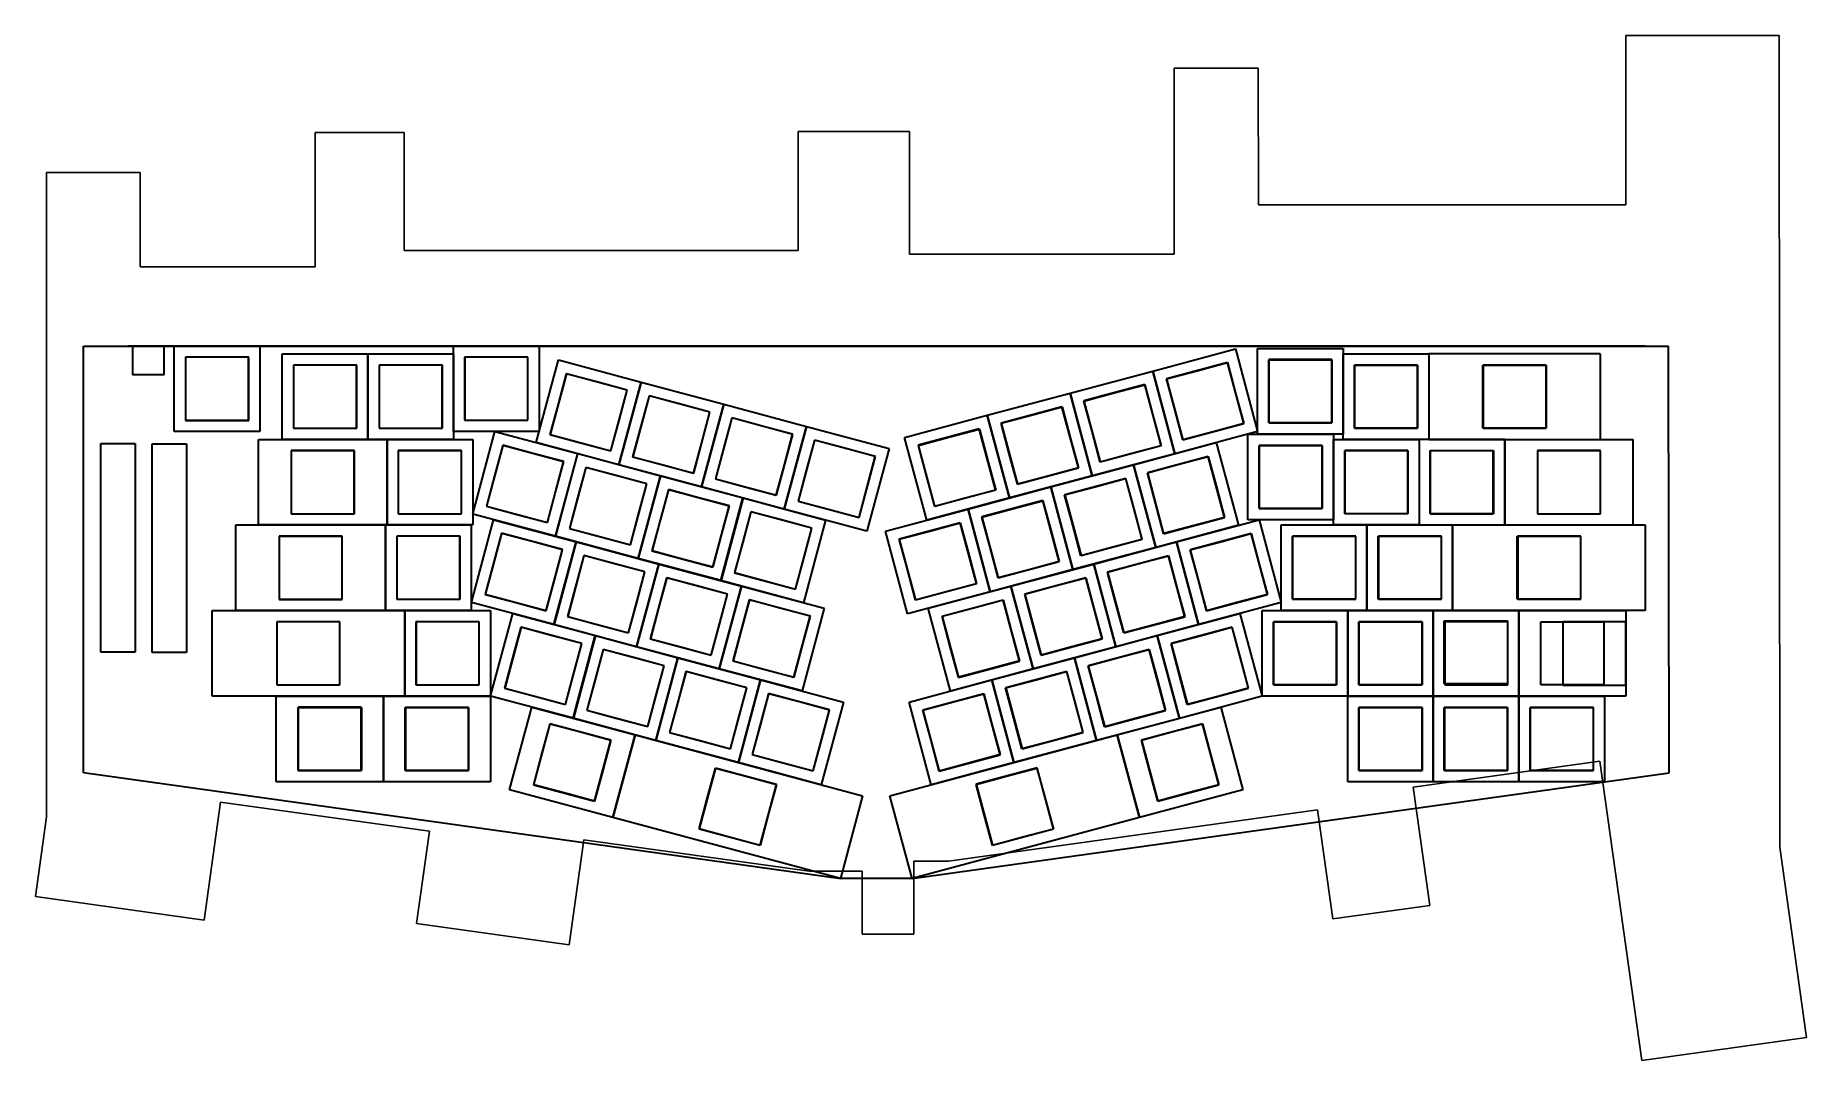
# Model space of a CAD drawing. Header units: millimetres. Extents: x -11 to 382, y -40 to 187.
import ezdxf

# ---------------------------------------------------------------- set-up
doc = ezdxf.new("R2010")
doc.units = ezdxf.units.MM
doc.header["$MEASUREMENT"] = 0
doc.layers.add('_U+30EC_U+30A4_U+30E4_U+30FC 1', color=7, linetype='Continuous')

msp = doc.modelspace()

# ---------------------------------------------------------------- linework, layer by layer
for p, q in [((376.3, 187.25), (342.25, 187.25)), ((342.25, 187.25), (342.28, 149.65)), ((376.3, 187.25), (376.47, 7.07)), ((260.7, 179.98), (242.05, 179.98)), ((242.05, 179.98), (242.05, 138.7)), ((260.73, 149.65), (260.7, 179.98)), ((71.2, 165.68), (51.41, 165.68)), ((51.41, 165.68), (51.41, 135.89)), ((71.2, 139.49), (71.2, 165.68)), ((183.3, 165.92), (158.59, 165.92)), ((158.59, 165.92), (158.59, 139.49)), ((183.3, 138.7), (183.3, 165.92)), ((12.58, 156.85), (-8.15, 156.85)), ((-8.15, 156.85), (-8.15, 13.82)), ((12.58, 135.89), (12.58, 156.85)), ((342.28, 149.65), (260.73, 149.65)), ((158.59, 139.49), (71.2, 139.49)), ((242.05, 138.7), (183.3, 138.7)), ((51.41, 135.89), (12.58, 135.89)), ((295.08, 20.37), (336.51, 26.16)), ((336.51, 26.16), (345.8, -40.32)), ((298.75, -5.86), (295.08, 20.37)), ((26.8, -9.15), (30.47, 17.07)), ((30.47, 17.07), (76.78, 10.59)), ((-8.15, 13.82), (-10.64, -3.91)), ((192.01, 3.91), (273.85, 15.35)), ((273.85, 15.35), (277.24, -8.87)), ((76.78, 10.59), (73.92, -9.86)), ((107.83, -14.61), (111.09, 8.71)), ((111.09, 8.71), (161.09, 1.71)), ((376.47, 7.07), (382.38, -35.21)), ((161.09, 1.71), (172.83, 1.71)), ((172.83, 1.71), (172.83, -12.27)), ((184.25, -12.27), (184.25, 3.91)), ((184.25, 3.91), (192.01, 3.91)), ((-10.64, -3.91), (26.8, -9.15)), ((277.24, -8.87), (298.75, -5.86)), ((73.92, -9.86), (107.83, -14.61)), ((172.83, -12.27), (184.25, -12.27)), ((345.8, -40.32), (382.38, -35.21))]:
    msp.add_line(p, q)
at = {"layer": '_U+30EC_U+30A4_U+30E4_U+30FC 1', "color": 7, "lineweight": 35}
for points in [[(0.06, 118.27), (351.78, 118.27)], [(0.06, 23.56), (0.06, 118.27)], [(9.87, 118.33), (346.56, 118.33)], [(10.92, 118.26), (10.92, 111.91)], [(17.91, 118.26), (10.92, 118.26)], [(17.91, 111.91), (17.91, 118.26)], [(20.14, 99.33), (20.14, 118.33)], [(20.14, 118.33), (39.14, 118.33)], [(39.14, 118.33), (39.14, 99.33)], [(82.14, 99.33), (82.14, 118.33)], [(82.14, 118.33), (101.14, 118.33)], [(101.14, 118.33), (101.14, 99.33)], [(351.88, 23.55), (351.78, 118.26)], [(22.64, 115.83), (22.64, 108.83)], [(29.64, 115.83), (22.64, 115.83)], [(36.69, 115.8), (22.68, 115.8)], [(22.68, 115.8), (22.68, 101.8)], [(36.64, 115.83), (29.64, 115.83)], [(36.64, 108.83), (36.64, 115.83)], [(36.69, 101.8), (36.69, 115.8)], [(44.14, 97.58), (44.14, 116.58)], [(44.14, 116.58), (63.14, 116.58)], [(46.64, 114.08), (46.64, 107.08)], [(53.64, 114.08), (46.64, 114.08)], [(60.67, 114.07), (46.66, 114.07)], [(46.66, 114.07), (46.66, 100.07)], [(60.64, 114.08), (53.64, 114.08)], [(60.64, 114.08), (60.64, 114.08)], [(60.64, 107.08), (60.64, 114.08)], [(60.67, 100.07), (60.67, 114.07)], [(63.14, 116.58), (63.14, 97.58)], [(63.14, 97.58), (63.14, 116.58)], [(63.14, 116.58), (82.14, 116.58)], [(65.64, 114.08), (65.64, 107.08)], [(72.64, 114.08), (65.64, 114.08)], [(65.67, 114.07), (65.67, 100.07)], [(79.66, 114.07), (65.67, 114.07)], [(79.64, 114.08), (72.64, 114.08)], [(79.64, 114.08), (79.64, 114.08)], [(79.64, 107.08), (79.64, 114.08)], [(79.66, 100.07), (79.66, 114.07)], [(82.14, 116.58), (82.14, 97.58)], [(84.61, 115.84), (84.61, 101.84)], [(98.62, 115.84), (84.61, 115.84)], [(84.64, 115.83), (84.64, 108.83)], [(91.64, 115.83), (84.64, 115.83)], [(98.64, 115.83), (91.64, 115.83)], [(98.62, 101.84), (98.62, 115.84)], [(98.64, 115.83), (98.64, 115.83)], [(98.64, 108.83), (98.64, 115.83)], [(100.48, 96.87), (105.4, 115.22)], [(105.4, 115.22), (123.75, 110.3)], [(237.3, 112.75), (255.65, 117.67)], [(253.89, 114.65), (240.36, 111.02)], [(247.12, 112.8), (253.88, 114.61)], [(253.88, 114.61), (255.69, 107.85)], [(257.51, 101.12), (253.89, 114.65)], [(255.65, 117.67), (260.57, 99.32)], [(260.57, 117.74), (279.57, 117.74)], [(260.57, 98.74), (260.57, 117.74)], [(263.06, 115.28), (263.06, 101.28)], [(277.07, 115.28), (263.06, 115.28)], [(263.07, 115.24), (270.07, 115.24)], [(263.07, 108.24), (263.07, 115.24)], [(270.07, 115.24), (277.07, 115.24)], [(277.07, 101.28), (277.07, 115.28)], [(277.07, 115.24), (277.07, 108.24)], [(279.57, 117.74), (279.57, 98.74)], [(279.57, 116.57), (298.57, 116.57)], [(279.57, 97.57), (279.57, 116.57)], [(282.05, 114.07), (282.05, 100.07)], [(296.04, 114.07), (282.05, 114.07)], [(282.07, 114.07), (289.07, 114.07)], [(282.07, 107.07), (282.07, 114.07)], [(289.07, 114.07), (296.07, 114.07)], [(296.04, 100.07), (296.04, 114.07)], [(296.07, 114.07), (296.07, 107.07)], [(336.57, 116.57), (298.57, 116.57)], [(298.57, 116.57), (298.57, 97.57)], [(298.57, 116.57), (298.57, 97.57)], [(310.57, 107.07), (310.57, 114.07)], [(310.57, 114.07), (317.57, 114.07)], [(310.6, 114.07), (310.6, 100.07)], [(324.6, 114.07), (310.6, 114.07)], [(317.57, 114.07), (324.57, 114.07)], [(324.57, 114.07), (324.57, 107.07)], [(324.6, 100.07), (324.6, 114.07)], [(336.57, 116.57), (336.57, 97.57)], [(17.91, 111.91), (10.92, 111.91)], [(107.18, 112.16), (103.55, 98.63)], [(107.17, 112.16), (105.35, 105.4)], [(113.93, 110.35), (107.17, 112.16)], [(120.7, 108.53), (107.18, 112.16)], [(120.69, 108.53), (113.93, 110.35)], [(123.75, 110.3), (118.83, 91.95)], [(118.83, 91.95), (123.75, 110.3)], [(123.75, 110.3), (142.1, 105.38)], [(218.95, 107.84), (237.3, 112.75)], [(237.3, 112.75), (242.21, 94.4)], [(242.21, 94.4), (237.3, 112.75)], [(240.36, 110.99), (247.12, 112.8)], [(240.36, 111.02), (243.98, 97.5)], [(242.17, 104.22), (240.36, 110.99)], [(22.64, 108.83), (22.64, 101.83)], [(36.64, 101.83), (36.64, 108.83)], [(46.64, 107.08), (46.64, 100.08)], [(60.64, 100.08), (60.64, 107.08)], [(65.64, 107.08), (65.64, 100.08)], [(79.64, 100.08), (79.64, 107.08)], [(84.64, 108.83), (84.64, 101.83)], [(98.64, 101.83), (98.64, 108.83)], [(117.08, 95.01), (120.7, 108.53)], [(118.87, 101.77), (120.69, 108.53)], [(125.53, 107.24), (121.9, 93.71)], [(125.52, 107.24), (123.71, 100.48)], [(132.28, 105.43), (125.52, 107.24)], [(139.05, 103.61), (125.53, 107.24)], [(200.59, 102.92), (218.95, 107.84)], [(223.86, 89.48), (218.95, 107.84)], [(218.95, 107.84), (223.86, 89.48)], [(235.54, 109.73), (222.01, 106.1)], [(222.01, 106.07), (228.77, 107.88)], [(228.77, 107.88), (235.53, 109.69)], [(235.53, 109.69), (237.34, 102.93)], [(239.16, 96.2), (235.54, 109.73)], [(255.69, 107.85), (257.5, 101.09)], [(263.07, 101.24), (263.07, 108.24)], [(277.07, 108.24), (277.07, 101.24)], [(282.07, 100.07), (282.07, 107.07)], [(296.07, 107.07), (296.07, 100.07)], [(310.57, 100.07), (310.57, 107.07)], [(324.57, 107.07), (324.57, 100.07)], [(105.35, 105.4), (103.54, 98.64)], [(139.04, 103.62), (132.28, 105.43)], [(135.43, 90.09), (139.05, 103.61)], [(142.1, 105.38), (137.19, 87.03)], [(137.19, 87.03), (142.1, 105.38)], [(137.23, 96.86), (139.04, 103.62)], [(143.89, 102.32), (140.26, 88.79)], [(143.87, 102.32), (142.06, 95.56)], [(142.1, 105.38), (160.45, 100.47)], [(150.63, 100.51), (143.87, 102.32)], [(157.41, 98.69), (143.89, 102.32)], [(182.24, 98), (200.59, 102.92)], [(205.51, 84.57), (200.59, 102.92)], [(200.59, 102.92), (205.51, 84.57)], [(217.16, 104.81), (203.64, 101.18)], [(203.65, 101.15), (210.42, 102.96)], [(210.42, 102.96), (217.18, 104.77)], [(220.79, 91.28), (217.16, 104.81)], [(217.18, 104.77), (218.99, 98.01)], [(222.01, 106.1), (225.64, 92.58)], [(223.82, 99.31), (222.01, 106.07)], [(237.34, 102.93), (239.15, 96.17)], [(243.98, 97.46), (242.17, 104.22)], [(39.14, 99.33), (20.14, 99.33)], [(22.64, 101.83), (22.64, 101.83)], [(22.64, 101.83), (29.64, 101.83)], [(22.68, 101.8), (36.69, 101.8)], [(29.64, 101.83), (36.64, 101.83)], [(46.64, 100.08), (53.64, 100.08)], [(46.66, 100.07), (60.67, 100.07)], [(53.64, 100.08), (60.64, 100.08)], [(65.64, 100.08), (72.64, 100.08)], [(65.67, 100.07), (79.66, 100.07)], [(72.64, 100.08), (79.64, 100.08)], [(101.14, 99.33), (82.14, 99.33)], [(84.61, 101.84), (98.62, 101.84)], [(84.64, 101.83), (91.64, 101.83)], [(86.39, 80.97), (91.3, 99.33)], [(91.3, 99.33), (109.65, 94.41)], [(91.64, 101.83), (98.64, 101.83)], [(103.54, 98.64), (110.3, 96.82)], [(103.54, 98.64), (103.54, 98.64)], [(103.55, 98.63), (117.08, 95.01)], [(117.06, 95.01), (118.87, 101.77)], [(123.71, 100.48), (121.89, 93.72)], [(157.39, 98.7), (150.63, 100.51)], [(153.78, 85.17), (157.41, 98.69)], [(155.54, 82.11), (160.45, 100.47)], [(160.45, 100.47), (155.54, 82.11)], [(155.58, 91.94), (157.39, 98.7)], [(160.45, 100.47), (178.81, 95.55)], [(198.8, 99.89), (185.27, 96.26)], [(192.06, 98.04), (198.82, 99.86)], [(202.42, 86.36), (198.8, 99.89)], [(198.82, 99.86), (200.64, 93.1)], [(203.64, 101.18), (207.27, 87.66)], [(205.47, 94.39), (203.65, 101.15)], [(225.63, 92.54), (223.82, 99.31)], [(260.57, 99.32), (242.21, 94.4)], [(243.98, 97.5), (257.51, 101.12)], [(250.74, 99.27), (243.98, 97.46)], [(257.5, 101.09), (250.74, 99.27)], [(257.5, 101.09), (257.5, 101.09)], [(258.39, 79.74), (258.39, 98.74)], [(258.39, 98.74), (277.4, 98.74)], [(279.57, 98.74), (260.57, 98.74)], [(263.06, 101.28), (277.07, 101.28)], [(270.07, 101.24), (263.07, 101.24)], [(277.07, 101.24), (270.07, 101.24)], [(277.07, 101.24), (277.07, 101.24)], [(277.4, 98.74), (277.4, 79.74)], [(282.05, 100.07), (296.04, 100.07)], [(289.07, 100.07), (282.07, 100.07)], [(296.07, 100.07), (289.07, 100.07)], [(296.07, 100.07), (296.07, 100.07)], [(317.57, 100.07), (310.57, 100.07)], [(310.6, 100.07), (324.6, 100.07)], [(324.57, 100.07), (317.57, 100.07)], [(324.57, 100.07), (324.57, 100.07)], [(3.9, 50.32), (3.9, 96.65)], [(3.9, 96.65), (11.52, 96.65)], [(11.52, 96.65), (11.52, 50.32)], [(15.29, 96.6), (22.91, 96.6)], [(15.29, 50.27), (15.29, 96.6)], [(22.91, 96.6), (22.91, 50.27)], [(38.88, 78.58), (38.88, 97.58)], [(38.88, 97.58), (67.39, 97.58)], [(63.14, 97.58), (44.14, 97.58)], [(46.14, 95.08), (46.14, 88.08)], [(53.14, 95.08), (46.14, 95.08)], [(60.14, 95.05), (46.15, 95.05)], [(46.15, 95.05), (46.15, 81.05)], [(60.13, 95.08), (53.14, 95.08)], [(60.13, 88.08), (60.13, 95.08)], [(60.13, 95.08), (60.13, 95.08)], [(60.14, 81.05), (60.14, 95.05)], [(82.14, 97.58), (63.14, 97.58)], [(67.39, 97.58), (67.39, 78.58)], [(67.39, 78.58), (67.39, 97.58)], [(67.39, 97.58), (86.39, 97.58)], [(76.89, 95.08), (69.89, 95.08)], [(69.89, 95.08), (69.89, 88.08)], [(83.89, 95.05), (69.89, 95.05)], [(69.89, 95.05), (69.89, 81.05)], [(83.89, 95.08), (76.89, 95.08)], [(83.89, 95.08), (83.89, 95.08)], [(83.89, 88.08), (83.89, 95.08)], [(83.89, 81.05), (83.89, 95.05)], [(86.39, 97.58), (86.39, 78.58)], [(93.06, 96.25), (89.43, 82.72)], [(93.07, 96.26), (91.26, 89.5)], [(106.58, 92.62), (93.06, 96.25)], [(99.83, 94.45), (93.07, 96.26)], [(106.59, 92.64), (99.83, 94.45)], [(118.83, 91.95), (100.48, 96.87)], [(109.65, 94.41), (104.74, 76.06)], [(104.8, 76.06), (109.72, 94.41)], [(109.72, 94.41), (128.07, 89.49)], [(110.3, 96.82), (117.06, 95.01)], [(135.42, 90.09), (137.23, 96.86)], [(142.06, 95.56), (140.25, 88.8)], [(162.23, 97.4), (158.61, 83.87)], [(162.22, 97.4), (160.41, 90.64)], [(168.98, 95.59), (162.22, 97.4)], [(175.76, 93.77), (162.23, 97.4)], [(175.74, 93.78), (168.98, 95.59)], [(178.81, 95.55), (173.89, 77.2)], [(187.16, 79.65), (182.24, 98)], [(185.27, 96.26), (188.89, 82.74)], [(185.3, 96.23), (192.06, 98.04)], [(187.11, 89.47), (185.3, 96.23)], [(207.28, 87.63), (205.47, 94.39)], [(218.99, 98.01), (220.8, 91.25)], [(242.21, 94.4), (223.86, 89.48)], [(232.39, 94.36), (225.63, 92.54)], [(225.64, 92.58), (239.16, 96.2)], [(239.15, 96.17), (232.39, 94.36)], [(233.04, 91.94), (251.39, 96.86)], [(251.39, 96.86), (256.31, 78.51)], [(260.89, 96.23), (260.89, 82.23)], [(274.89, 96.23), (260.89, 96.23)], [(260.9, 96.24), (267.9, 96.24)], [(260.9, 89.24), (260.9, 96.24)], [(267.9, 96.24), (274.9, 96.24)], [(274.89, 82.23), (274.89, 96.23)], [(274.9, 96.24), (274.9, 89.24)], [(277.4, 97.57), (296.39, 97.57)], [(277.4, 78.57), (277.4, 97.57)], [(298.57, 97.57), (279.57, 97.57)], [(279.89, 95.11), (279.89, 81.11)], [(293.9, 95.11), (279.89, 95.11)], [(279.89, 95.07), (286.9, 95.07)], [(279.89, 88.07), (279.89, 95.07)], [(286.9, 95.07), (293.9, 95.07)], [(293.9, 81.11), (293.9, 95.11)], [(293.9, 95.07), (293.9, 88.07)], [(296.39, 97.57), (296.39, 78.57)], [(315.39, 97.57), (296.39, 97.57)], [(296.39, 97.57), (296.39, 78.57)], [(298.57, 97.57), (315.39, 97.57)], [(298.88, 95.05), (298.88, 81.05)], [(312.87, 95.05), (298.88, 95.05)], [(298.89, 95.07), (305.89, 95.07)], [(298.89, 88.07), (298.89, 95.07)], [(305.89, 95.07), (312.89, 95.07)], [(312.87, 81.05), (312.87, 95.05)], [(312.89, 95.07), (312.89, 88.07)], [(315.39, 97.57), (343.9, 97.57)], [(315.39, 97.57), (315.39, 78.57)], [(315.39, 78.57), (315.39, 97.57)], [(329.65, 95.07), (322.65, 95.07)], [(322.65, 95.07), (322.65, 88.07)], [(322.67, 95.05), (322.67, 81.05)], [(336.67, 95.05), (322.67, 95.05)], [(336.65, 95.07), (329.65, 95.07)], [(336.65, 88.07), (336.65, 95.07)], [(336.65, 95.07), (336.65, 95.07)], [(336.67, 81.05), (336.67, 95.05)], [(343.9, 78.57), (343.9, 97.57)], [(102.96, 79.1), (106.58, 92.62)], [(104.78, 85.88), (106.59, 92.64)], [(111.49, 91.34), (107.86, 77.81)], [(111.49, 91.35), (109.67, 84.58)], [(118.25, 89.53), (111.49, 91.35)], [(125.01, 87.71), (111.49, 91.34)], [(137.19, 87.03), (118.83, 91.95)], [(121.89, 93.72), (128.66, 91.9)], [(121.89, 93.72), (121.89, 93.72)], [(121.9, 93.71), (135.43, 90.09)], [(128.66, 91.9), (135.42, 90.09)], [(153.77, 85.18), (155.58, 91.94)], [(160.41, 90.64), (158.6, 83.88)], [(172.14, 80.25), (175.76, 93.77)], [(173.93, 87.02), (175.74, 93.78)], [(200.64, 93.1), (202.45, 86.33)], [(207.27, 87.66), (220.79, 91.28)], [(220.8, 91.25), (214.04, 89.44)], [(214.69, 87.03), (233.04, 91.94)], [(225.63, 92.54), (225.63, 92.54)], [(233.04, 91.94), (237.95, 73.59)], [(237.95, 73.59), (233.04, 91.94)], [(249.63, 93.79), (236.1, 90.16)], [(236.1, 90.17), (242.86, 91.99)], [(242.86, 91.99), (249.62, 93.8)], [(249.62, 93.8), (251.43, 87.04)], [(253.25, 80.26), (249.63, 93.79)], [(46.14, 88.08), (46.14, 81.08)], [(60.13, 81.08), (60.13, 88.08)], [(69.89, 88.08), (69.89, 81.08)], [(83.89, 81.08), (83.89, 88.08)], [(91.26, 89.5), (89.45, 82.74)], [(125.01, 87.72), (118.25, 89.53)], [(121.39, 74.19), (125.01, 87.71)], [(123.15, 71.14), (128.07, 89.49)], [(128.07, 89.49), (123.15, 71.14)], [(123.2, 80.96), (125.01, 87.72)], [(128.07, 89.49), (146.43, 84.57)], [(155.54, 82.11), (137.19, 87.03)], [(140.25, 88.8), (147.01, 86.99)], [(140.25, 88.8), (140.25, 88.8)], [(140.26, 88.79), (153.78, 85.17)], [(147.01, 86.99), (153.77, 85.18)], [(172.12, 80.26), (173.93, 87.02)], [(188.93, 82.71), (187.11, 89.47)], [(196.33, 82.11), (214.69, 87.03)], [(223.86, 89.48), (205.51, 84.57)], [(214.04, 89.44), (207.28, 87.63)], [(207.28, 87.63), (207.28, 87.63)], [(219.6, 68.67), (214.69, 87.03)], [(214.69, 87.03), (219.6, 68.67)], [(217.75, 85.26), (224.51, 87.07)], [(231.29, 88.92), (217.77, 85.29)], [(224.51, 87.07), (231.27, 88.88)], [(231.27, 88.88), (233.08, 82.12)], [(234.92, 75.39), (231.29, 88.92)], [(237.91, 83.41), (236.1, 90.17)], [(236.1, 90.16), (239.72, 76.64)], [(251.43, 87.04), (253.25, 80.27)], [(260.9, 82.24), (260.9, 89.24)], [(274.9, 89.24), (274.9, 82.24)], [(279.89, 81.07), (279.89, 88.07)], [(293.9, 88.07), (293.9, 81.07)], [(298.89, 81.07), (298.89, 88.07)], [(312.89, 88.07), (312.89, 81.07)], [(322.65, 88.07), (322.65, 81.07)], [(336.65, 81.07), (336.65, 88.07)], [(89.43, 82.72), (102.96, 79.1)], [(89.45, 82.74), (89.45, 82.74)], [(89.45, 82.74), (96.21, 80.93)], [(102.97, 79.12), (104.78, 85.88)], [(109.67, 84.58), (107.86, 77.82)], [(129.81, 86.39), (126.18, 72.86)], [(129.84, 86.43), (128.03, 79.67)], [(143.33, 82.76), (129.81, 86.39)], [(136.6, 84.62), (129.84, 86.43)], [(143.36, 82.81), (136.6, 84.62)], [(139.7, 69.24), (143.33, 82.76)], [(141.44, 66.22), (146.36, 84.57)], [(146.43, 84.57), (141.51, 66.22)], [(141.55, 76.04), (143.36, 82.81)], [(146.36, 84.57), (164.71, 79.65)], [(158.6, 83.88), (158.6, 83.88)], [(158.6, 83.88), (165.36, 82.07)], [(158.61, 83.87), (172.14, 80.25)], [(205.51, 84.57), (187.16, 79.65)], [(188.89, 82.74), (202.42, 86.36)], [(195.69, 84.52), (188.93, 82.71)], [(188.93, 82.71), (188.93, 82.71)], [(202.45, 86.33), (195.69, 84.52)], [(212.89, 84), (199.37, 80.37)], [(206.16, 82.15), (212.92, 83.96)], [(216.52, 70.47), (212.89, 84)], [(212.92, 83.96), (214.73, 77.2)], [(219.56, 78.5), (217.75, 85.26)], [(217.77, 85.29), (221.4, 71.77)], [(239.72, 76.65), (237.91, 83.41)], [(46.14, 81.08), (53.14, 81.08)], [(46.15, 81.05), (60.14, 81.05)], [(53.14, 81.08), (60.13, 81.08)], [(69.89, 81.08), (76.89, 81.08)], [(69.89, 81.05), (83.89, 81.05)], [(76.89, 81.08), (83.89, 81.08)], [(86.12, 61.39), (91.04, 79.74)], [(104.74, 76.06), (86.39, 80.97)], [(91.04, 79.74), (109.39, 74.83)], [(96.21, 80.93), (102.97, 79.12)], [(121.39, 74.2), (123.2, 80.96)], [(128.03, 79.67), (126.22, 72.91)], [(148.14, 81.5), (144.51, 67.97)], [(148.13, 81.51), (146.32, 74.75)], [(154.89, 79.7), (148.13, 81.51)], [(161.66, 77.87), (148.14, 81.5)], [(161.65, 77.89), (154.89, 79.7)], [(173.89, 77.2), (155.54, 82.11)], [(164.71, 79.65), (159.8, 61.3)], [(165.36, 82.07), (172.12, 80.26)], [(177.98, 77.19), (196.33, 82.11)], [(194.56, 79.08), (181.03, 75.45)], [(187.8, 77.23), (194.57, 79.04)], [(198.18, 65.55), (194.56, 79.08)], [(194.57, 79.04), (196.38, 72.28)], [(196.33, 82.11), (201.25, 63.75)], [(201.25, 63.75), (196.33, 82.11)], [(199.37, 80.37), (203, 66.85)], [(199.39, 80.34), (206.16, 82.15)], [(201.21, 73.58), (199.39, 80.34)], [(233.08, 82.12), (234.89, 75.36)], [(239.72, 76.64), (253.25, 80.26)], [(242.54, 74.82), (260.9, 79.74)], [(253.25, 80.27), (246.49, 78.46)], [(253.25, 80.27), (253.25, 80.27)], [(277.4, 79.74), (258.39, 79.74)], [(260.89, 82.23), (274.89, 82.23)], [(267.9, 82.24), (260.9, 82.24)], [(260.9, 79.74), (265.81, 61.38)], [(274.9, 82.24), (267.9, 82.24)], [(274.9, 82.24), (274.9, 82.24)], [(279.89, 81.11), (293.9, 81.11)], [(286.9, 81.07), (279.89, 81.07)], [(293.9, 81.07), (286.9, 81.07)], [(293.9, 81.07), (293.9, 81.07)], [(298.88, 81.05), (312.87, 81.05)], [(305.89, 81.07), (298.89, 81.07)], [(312.89, 81.07), (305.89, 81.07)], [(312.89, 81.07), (312.89, 81.07)], [(322.65, 81.07), (329.65, 81.07)], [(322.67, 81.05), (336.67, 81.05)], [(329.65, 81.07), (336.65, 81.07)], [(33.8, 78.58), (67.06, 78.58)], [(33.8, 59.58), (33.8, 78.58)], [(67.39, 78.58), (38.88, 78.58)], [(50.43, 76.08), (43.43, 76.08)], [(43.43, 76.08), (43.43, 69.08)], [(43.44, 76.05), (43.44, 62.05)], [(57.43, 76.05), (43.44, 76.05)], [(57.43, 76.08), (50.43, 76.08)], [(57.43, 69.08), (57.43, 76.08)], [(57.43, 76.08), (57.43, 76.08)], [(57.43, 62.05), (57.43, 76.05)], [(67.06, 78.58), (67.06, 59.58)], [(67.06, 59.58), (67.06, 78.58)], [(67.06, 78.58), (86.06, 78.58)], [(86.39, 78.58), (67.39, 78.58)], [(76.56, 76.08), (69.56, 76.08)], [(69.56, 76.08), (69.56, 69.08)], [(83.58, 76.09), (69.58, 76.09)], [(69.58, 76.09), (69.58, 62.09)], [(83.56, 76.08), (76.56, 76.08)], [(83.56, 69.08), (83.56, 76.08)], [(83.58, 62.09), (83.58, 76.09)], [(86.06, 78.58), (86.06, 59.58)], [(92.81, 76.75), (89.18, 63.22)], [(92.8, 76.68), (90.99, 69.92)], [(99.57, 74.87), (92.8, 76.68)], [(106.33, 73.12), (92.81, 76.75)], [(106.33, 73.06), (99.57, 74.87)], [(104.41, 56.47), (109.33, 74.83)], [(109.39, 74.83), (104.47, 56.47)], [(123.15, 71.14), (104.8, 76.06)], [(107.86, 77.82), (114.63, 76.01)], [(107.86, 77.82), (107.86, 77.82)], [(107.86, 77.81), (121.39, 74.19)], [(109.33, 74.83), (127.68, 69.91)], [(114.63, 76.01), (121.39, 74.2)], [(139.74, 69.28), (141.55, 76.04)], [(146.32, 74.75), (144.51, 67.99)], [(158.04, 64.35), (161.66, 77.87)], [(159.84, 71.12), (161.65, 77.89)], [(182.9, 58.84), (177.98, 77.19)], [(181.03, 75.45), (184.66, 61.93)], [(181.04, 75.42), (187.8, 77.23)], [(182.85, 68.66), (181.04, 75.42)], [(214.73, 77.2), (216.54, 70.44)], [(221.37, 71.73), (219.56, 78.5)], [(221.4, 71.77), (234.92, 75.39)], [(224.19, 69.9), (242.54, 74.82)], [(234.89, 75.36), (228.13, 73.55)], [(256.31, 78.51), (237.95, 73.59)], [(246.49, 78.46), (239.72, 76.65)], [(242.54, 74.82), (247.46, 56.47)], [(247.46, 56.47), (242.54, 74.82)], [(245.61, 73.05), (252.37, 74.86)], [(259.15, 76.66), (245.62, 73.03)], [(252.37, 74.86), (259.13, 76.67)], [(259.13, 76.67), (260.94, 69.91)], [(262.77, 63.13), (259.15, 76.66)], [(265.81, 59.57), (265.81, 78.57)], [(265.81, 78.57), (284.81, 78.57)], [(268.32, 76.07), (275.32, 76.07)], [(268.32, 69.07), (268.32, 76.07)], [(268.34, 76.1), (268.34, 62.1)], [(282.34, 76.1), (268.34, 76.1)], [(275.32, 76.07), (282.32, 76.07)], [(296.39, 78.57), (277.4, 78.57)], [(282.32, 76.07), (282.32, 69.07)], [(282.34, 62.1), (282.34, 76.1)], [(284.81, 78.57), (303.81, 78.57)], [(284.81, 59.57), (284.81, 78.57)], [(284.81, 78.57), (284.81, 59.57)], [(287.31, 69.07), (287.31, 76.07)], [(287.31, 76.07), (294.31, 76.07)], [(301.37, 76.12), (287.37, 76.12)], [(287.37, 76.12), (287.37, 62.12)], [(294.31, 76.07), (301.31, 76.07)], [(296.39, 78.57), (315.39, 78.57)], [(301.31, 76.07), (301.31, 69.07)], [(301.37, 62.12), (301.37, 76.12)], [(303.81, 78.57), (346.56, 78.57)], [(303.81, 78.57), (303.81, 59.57)], [(303.81, 59.57), (303.81, 78.57)], [(315.39, 78.57), (343.9, 78.57)], [(318.19, 69.07), (318.19, 76.07)], [(318.19, 76.07), (325.19, 76.07)], [(318.31, 76.08), (318.31, 62.08)], [(332.32, 76.08), (318.31, 76.08)], [(325.19, 76.07), (332.19, 76.07)], [(332.19, 76.07), (332.19, 69.07)], [(332.32, 62.08), (332.32, 76.08)], [(346.56, 78.57), (346.56, 59.57)], [(102.7, 59.6), (106.33, 73.12)], [(104.52, 66.3), (106.33, 73.06)], [(111.07, 71.79), (107.44, 58.26)], [(111.09, 71.77), (109.28, 65)], [(124.59, 68.16), (111.07, 71.79)], [(117.86, 69.95), (111.09, 71.77)], [(141.51, 66.22), (123.15, 71.14)], [(126.18, 72.86), (139.7, 69.24)], [(126.22, 72.91), (126.22, 72.91)], [(126.22, 72.91), (132.98, 71.09)], [(132.98, 71.09), (139.74, 69.28)], [(158.03, 64.36), (159.84, 71.12)], [(196.38, 72.28), (198.19, 65.52)], [(203.02, 66.82), (201.21, 73.58)], [(237.95, 73.59), (219.6, 68.67)], [(228.13, 73.55), (221.37, 71.73)], [(221.37, 71.73), (221.37, 71.73)], [(240.77, 71.74), (227.24, 68.12)], [(234.02, 69.94), (240.78, 71.76)], [(244.39, 58.22), (240.77, 71.74)], [(240.78, 71.76), (242.59, 65)], [(247.42, 66.29), (245.61, 73.05)], [(245.62, 73.03), (249.24, 59.51)], [(43.43, 69.08), (43.43, 62.08)], [(57.43, 62.08), (57.43, 69.08)], [(69.56, 69.08), (69.56, 62.08)], [(83.56, 62.08), (83.56, 69.08)], [(90.99, 69.92), (89.18, 63.16)], [(124.62, 68.14), (117.86, 69.95)], [(120.96, 54.64), (124.59, 68.16)], [(122.76, 51.56), (127.68, 69.91)], [(127.68, 69.91), (122.76, 51.56)], [(122.81, 61.38), (124.62, 68.14)], [(129.41, 66.83), (125.78, 53.31)], [(129.45, 66.85), (127.63, 60.09)], [(127.68, 69.91), (146.03, 64.99)], [(142.93, 63.21), (129.41, 66.83)], [(136.21, 65.03), (129.45, 66.85)], [(144.51, 67.99), (144.51, 67.99)], [(144.51, 67.99), (151.27, 66.18)], [(144.51, 67.97), (158.04, 64.35)], [(184.67, 61.9), (182.85, 68.66)], [(219.6, 68.67), (201.25, 63.75)], [(203, 66.85), (216.52, 70.47)], [(209.78, 68.63), (203.02, 66.82)], [(203.02, 66.82), (203.02, 66.82)], [(205.84, 64.98), (224.19, 69.9)], [(222.46, 66.83), (208.93, 63.21)], [(216.54, 70.44), (209.78, 68.63)], [(215.66, 65.03), (222.42, 66.84)], [(222.42, 66.84), (224.24, 60.08)], [(226.08, 53.31), (222.46, 66.83)], [(229.11, 51.55), (224.19, 69.9)], [(224.19, 69.9), (229.11, 51.55)], [(227.24, 68.12), (230.87, 54.6)], [(227.25, 68.13), (234.02, 69.94)], [(229.06, 61.37), (227.25, 68.13)], [(260.94, 69.91), (262.75, 63.15)], [(268.32, 62.07), (268.32, 69.07)], [(282.32, 69.07), (282.32, 62.07)], [(287.31, 62.07), (287.31, 69.07)], [(301.31, 69.07), (301.31, 62.07)], [(318.19, 62.07), (318.19, 69.07)], [(332.19, 69.07), (332.19, 62.07)], [(89.18, 63.22), (102.7, 59.6)], [(89.18, 63.16), (89.18, 63.16)], [(89.18, 63.16), (95.94, 61.35)], [(102.7, 59.53), (104.52, 66.3)], [(109.28, 65), (107.47, 58.24)], [(142.97, 63.22), (136.21, 65.03)], [(139.31, 49.69), (142.93, 63.21)], [(141.11, 46.64), (146.03, 64.99)], [(146.03, 64.99), (141.11, 46.64)], [(141.16, 56.46), (142.97, 63.22)], [(159.8, 61.3), (141.44, 66.22)], [(146.03, 64.99), (164.38, 60.07)], [(151.27, 66.18), (158.03, 64.36)], [(201.25, 63.75), (182.9, 58.84)], [(184.66, 61.93), (198.18, 65.55)], [(191.43, 63.71), (184.67, 61.9)], [(187.49, 60.07), (205.84, 64.98)], [(198.19, 65.52), (191.43, 63.71)], [(205.84, 64.98), (210.76, 46.63)], [(210.76, 46.63), (205.84, 64.98)], [(208.9, 63.22), (215.66, 65.03)], [(210.71, 56.45), (208.9, 63.22)], [(208.93, 63.21), (212.55, 49.69)], [(242.59, 65), (244.4, 58.23)], [(249.23, 59.53), (247.42, 66.29)], [(249.24, 59.51), (262.77, 63.13)], [(262.75, 63.15), (255.99, 61.34)], [(262.75, 63.15), (262.75, 63.15)], [(28.56, 59.58), (71.32, 59.58)], [(28.56, 40.58), (28.56, 59.58)], [(67.06, 59.58), (33.8, 59.58)], [(43.43, 62.08), (50.43, 62.08)], [(43.44, 62.05), (57.43, 62.05)], [(50.43, 62.08), (57.43, 62.08)], [(86.06, 59.58), (67.06, 59.58)], [(69.56, 62.08), (76.56, 62.08)], [(69.56, 62.08), (69.56, 62.08)], [(69.58, 62.09), (83.58, 62.09)], [(71.32, 59.58), (71.32, 40.58)], [(71.32, 40.58), (71.32, 59.58)], [(71.32, 59.58), (90.31, 59.58)], [(76.56, 62.08), (83.56, 62.08)], [(104.47, 56.47), (86.12, 61.39)], [(90.31, 59.58), (90.31, 40.58)], [(95.94, 61.35), (102.7, 59.53)], [(120.99, 54.62), (122.81, 61.38)], [(127.63, 60.09), (125.82, 53.32)], [(147.78, 61.94), (144.15, 48.41)], [(147.8, 61.93), (145.99, 55.17)], [(161.3, 58.31), (147.78, 61.94)], [(154.56, 60.12), (147.8, 61.93)], [(161.32, 58.31), (154.56, 60.12)], [(164.38, 60.07), (159.47, 41.72)], [(184.67, 61.9), (184.67, 61.9)], [(192.4, 41.71), (187.49, 60.07)], [(190.55, 58.3), (197.31, 60.11)], [(204.09, 61.89), (190.56, 58.27)], [(197.31, 60.11), (204.07, 61.92)], [(204.07, 61.92), (205.88, 55.16)], [(207.71, 48.37), (204.09, 61.89)], [(224.24, 60.08), (226.05, 53.32)], [(230.88, 54.61), (229.06, 61.37)], [(265.81, 61.38), (247.46, 56.47)], [(255.99, 61.34), (249.23, 59.53)], [(261.56, 59.57), (280.56, 59.57)], [(261.56, 40.57), (261.56, 59.57)], [(284.81, 59.57), (265.81, 59.57)], [(275.32, 62.07), (268.32, 62.07)], [(268.34, 62.1), (282.34, 62.1)], [(282.32, 62.07), (275.32, 62.07)], [(280.56, 59.57), (299.55, 59.57)], [(280.56, 40.57), (280.56, 59.57)], [(280.56, 59.57), (280.56, 40.57)], [(282.32, 62.07), (282.32, 62.07)], [(303.81, 59.57), (284.81, 59.57)], [(294.31, 62.07), (287.31, 62.07)], [(287.37, 62.12), (301.37, 62.12)], [(301.31, 62.07), (294.31, 62.07)], [(299.55, 40.57), (299.55, 59.57)], [(299.55, 59.57), (318.56, 59.57)], [(299.55, 59.57), (299.55, 40.57)], [(301.31, 62.07), (301.31, 62.07)], [(346.56, 59.57), (303.81, 59.57)], [(325.19, 62.07), (318.19, 62.07)], [(318.31, 62.08), (332.32, 62.08)], [(318.56, 40.57), (318.56, 59.57)], [(318.56, 59.57), (318.56, 40.57)], [(318.56, 59.57), (342.31, 59.57)], [(332.19, 62.07), (325.19, 62.07)], [(332.19, 62.07), (332.19, 62.07)], [(342.31, 59.57), (342.31, 40.57)], [(56.94, 57.08), (42.94, 57.08)], [(42.94, 57.08), (42.94, 43.08)], [(42.94, 57.08), (42.94, 50.08)], [(49.94, 57.08), (42.94, 57.08)], [(56.94, 57.08), (49.94, 57.08)], [(56.94, 43.08), (56.94, 57.08)], [(56.94, 57.08), (56.94, 57.08)], [(56.94, 50.08), (56.94, 57.08)], [(80.82, 57.08), (73.81, 57.08)], [(73.81, 57.08), (73.81, 50.08)], [(73.84, 57.06), (73.84, 43.06)], [(87.84, 57.06), (73.84, 57.06)], [(87.82, 57.08), (80.82, 57.08)], [(87.82, 50.08), (87.82, 57.08)], [(87.84, 43.06), (87.84, 57.06)], [(90.38, 40.58), (95.3, 58.93)], [(97.12, 55.87), (93.49, 42.35)], [(97.06, 55.87), (95.25, 49.11)], [(95.3, 58.93), (113.65, 54.02)], [(103.82, 54.06), (97.06, 55.87)], [(110.64, 52.25), (97.12, 55.87)], [(122.76, 51.56), (104.41, 56.47)], [(107.44, 58.26), (120.96, 54.64)], [(107.47, 58.24), (114.23, 56.43)], [(107.47, 58.24), (107.47, 58.24)], [(114.23, 56.43), (120.99, 54.62)], [(139.34, 49.7), (141.16, 56.46)], [(145.99, 55.17), (144.18, 48.4)], [(157.68, 44.79), (161.3, 58.31)], [(159.51, 51.54), (161.32, 58.31)], [(192.36, 51.54), (190.55, 58.3)], [(190.56, 58.27), (194.19, 44.75)], [(205.88, 55.16), (207.7, 48.4)], [(212.52, 49.69), (210.71, 56.45)], [(247.46, 56.47), (229.11, 51.55)], [(230.87, 54.6), (244.39, 58.22)], [(237.64, 56.42), (230.88, 54.61)], [(244.4, 58.23), (237.64, 56.42)], [(238.28, 54.01), (256.64, 58.93)], [(254.9, 55.88), (241.38, 52.26)], [(248.11, 54.05), (254.87, 55.86)], [(254.87, 55.86), (256.68, 49.1)], [(258.53, 42.36), (254.9, 55.88)], [(256.64, 58.93), (261.56, 40.57)], [(264.06, 50.07), (264.06, 57.07)], [(264.06, 57.07), (271.06, 57.07)], [(278.1, 57.08), (264.11, 57.08)], [(264.11, 57.08), (264.11, 43.08)], [(271.06, 57.07), (278.06, 57.07)], [(278.06, 57.07), (278.06, 50.07)], [(278.1, 43.08), (278.1, 57.08)], [(283.05, 50.07), (283.05, 57.07)], [(283.05, 57.07), (290.05, 57.07)], [(297.07, 57.11), (283.06, 57.11)], [(283.06, 57.11), (283.06, 43.11)], [(290.05, 57.07), (297.06, 57.07)], [(297.06, 57.07), (297.06, 50.07)], [(297.07, 43.11), (297.07, 57.11)], [(301.99, 57.33), (301.99, 57.33)], [(301.99, 57.33), (308.99, 57.33)], [(301.99, 50.32), (301.99, 57.33)], [(316.1, 57.06), (302.09, 57.06)], [(302.09, 57.06), (302.09, 43.06)], [(308.99, 57.33), (315.99, 57.33)], [(315.99, 57.33), (315.99, 50.32)], [(316.1, 43.06), (316.1, 57.06)], [(323.43, 57.07), (330.43, 57.07)], [(323.43, 50.07), (323.43, 57.07)], [(342.25, 57.05), (328.26, 57.05)], [(328.26, 57.05), (328.26, 43.05)], [(330.43, 57.07), (337.43, 57.07)], [(337.43, 57.07), (337.43, 50.07)], [(342.25, 43.05), (342.25, 57.05)], [(110.59, 52.25), (103.82, 54.06)], [(107.02, 38.73), (110.64, 52.25)], [(108.67, 35.66), (113.58, 54.02)], [(113.65, 54.02), (108.73, 35.66)], [(108.78, 45.49), (110.59, 52.25)], [(113.58, 54.02), (131.94, 49.1)], [(141.11, 46.64), (122.76, 51.56)], [(125.78, 53.31), (139.31, 49.69)], [(125.82, 53.32), (125.82, 53.32)], [(125.82, 53.32), (132.58, 51.51)], [(132.58, 51.51), (139.34, 49.7)], [(157.7, 44.78), (159.51, 51.54)], [(194.17, 44.78), (192.36, 51.54)], [(229.11, 51.55), (210.76, 46.63)], [(219.29, 51.51), (212.52, 49.69)], [(212.55, 49.69), (226.08, 53.31)], [(226.05, 53.32), (219.29, 51.51)], [(219.93, 49.09), (238.28, 54.01)], [(230.88, 54.61), (230.88, 54.61)], [(238.28, 54.01), (243.2, 35.65)], [(243.2, 35.65), (238.28, 54.01)], [(241.35, 52.24), (248.11, 54.05)], [(241.35, 52.24), (241.35, 52.24)], [(243.16, 45.48), (241.35, 52.24)], [(241.38, 52.26), (245.01, 38.74)], [(11.52, 50.32), (3.9, 50.32)], [(22.91, 50.27), (15.29, 50.27)], [(42.94, 50.08), (42.94, 43.08)], [(56.94, 43.08), (56.94, 50.08)], [(73.81, 50.08), (73.81, 43.08)], [(87.82, 43.08), (87.82, 50.08)], [(95.25, 49.11), (93.44, 42.35)], [(115.34, 50.95), (111.71, 37.43)], [(115.35, 50.95), (113.54, 44.19)], [(128.86, 47.33), (115.34, 50.95)], [(122.12, 49.14), (115.35, 50.95)], [(115.35, 50.95), (115.35, 50.95)], [(128.88, 47.33), (122.12, 49.14)], [(125.23, 33.81), (128.86, 47.33)], [(127.02, 30.74), (131.94, 49.1)], [(131.94, 49.1), (127.02, 30.74)], [(127.06, 40.57), (128.88, 47.33)], [(131.94, 49.1), (150.29, 44.18)], [(144.15, 48.41), (157.68, 44.79)], [(144.18, 48.4), (144.18, 48.4)], [(144.18, 48.4), (150.94, 46.59)], [(194.19, 44.75), (207.71, 48.37)], [(207.7, 48.4), (200.93, 46.59)], [(201.58, 44.17), (219.93, 49.09)], [(212.52, 49.69), (212.52, 49.69)], [(224.85, 30.74), (219.93, 49.09)], [(219.93, 49.09), (224.85, 30.74)], [(222.99, 47.32), (229.76, 49.13)], [(222.99, 47.32), (222.99, 47.32)], [(224.81, 40.56), (222.99, 47.32)], [(236.52, 50.94), (223, 47.31)], [(223, 47.31), (226.63, 33.79)], [(229.76, 49.13), (236.52, 50.95)], [(236.52, 50.95), (238.33, 44.19)], [(240.15, 37.41), (236.52, 50.94)], [(256.68, 49.1), (258.49, 42.34)], [(264.06, 43.07), (264.06, 50.07)], [(278.06, 50.07), (278.06, 43.07)], [(283.05, 43.07), (283.05, 50.07)], [(297.06, 50.07), (297.06, 43.07)], [(301.99, 43.32), (301.99, 50.32)], [(315.99, 50.32), (315.99, 43.32)], [(323.43, 43.07), (323.43, 50.07)], [(337.43, 50.07), (337.43, 43.07)], [(106.96, 38.72), (108.78, 45.49)], [(113.54, 44.19), (111.73, 37.43)], [(133.73, 46.03), (130.1, 32.51)], [(133.71, 46.03), (131.89, 39.27)], [(140.47, 44.22), (133.71, 46.03)], [(147.25, 42.41), (133.73, 46.03)], [(147.23, 42.41), (140.47, 44.22)], [(159.47, 41.72), (141.11, 46.64)], [(145.37, 25.83), (150.29, 44.18)], [(150.29, 44.18), (145.37, 25.83)], [(150.29, 44.18), (168.64, 39.26)], [(150.94, 46.59), (157.7, 44.78)], [(183.23, 39.26), (201.58, 44.17)], [(210.76, 46.63), (192.4, 41.71)], [(200.93, 46.59), (194.17, 44.78)], [(194.17, 44.78), (194.17, 44.78)], [(201.58, 44.17), (206.5, 25.82)], [(206.5, 25.82), (201.58, 44.17)], [(204.64, 42.41), (211.4, 44.22)], [(218.21, 46.03), (204.68, 42.41)], [(211.4, 44.22), (218.17, 46.03)], [(218.17, 46.03), (219.98, 39.27)], [(221.83, 32.51), (218.21, 46.03)], [(238.33, 44.19), (240.14, 37.42)], [(244.97, 38.72), (243.16, 45.48)], [(308.99, 43.32), (301.99, 43.32)], [(315.99, 43.32), (308.99, 43.32)], [(71.32, 40.58), (28.56, 40.58)], [(42.81, 21.58), (42.81, 40.58)], [(42.81, 40.58), (66.57, 40.58)], [(42.94, 43.08), (56.94, 43.08)], [(42.94, 43.08), (49.94, 43.08)], [(49.94, 43.08), (56.94, 43.08)], [(66.57, 40.58), (66.57, 21.58)], [(66.57, 40.58), (90.31, 40.58)], [(66.57, 21.58), (66.57, 40.58)], [(90.31, 40.58), (71.32, 40.58)], [(73.81, 43.08), (73.81, 43.08)], [(73.81, 43.08), (80.82, 43.08)], [(73.84, 43.06), (87.84, 43.06)], [(80.82, 43.08), (87.82, 43.08)], [(90.31, 40.58), (90.31, 21.58)], [(108.73, 35.66), (90.38, 40.58)], [(93.44, 42.35), (93.44, 42.35)], [(93.44, 42.35), (100.2, 40.54)], [(93.49, 42.35), (107.02, 38.73)], [(100.2, 40.54), (106.96, 38.72)], [(125.25, 33.81), (127.06, 40.57)], [(143.62, 28.89), (147.25, 42.41)], [(145.41, 35.65), (147.23, 42.41)], [(152.05, 41.16), (148.42, 27.63)], [(152.06, 41.12), (150.25, 34.36)], [(165.57, 37.53), (152.05, 41.16)], [(158.82, 39.31), (152.06, 41.12)], [(165.58, 37.5), (158.82, 39.31)], [(199.82, 41.07), (186.3, 37.44)], [(193.05, 39.3), (199.81, 41.11)], [(199.81, 41.11), (201.62, 34.35)], [(203.45, 27.54), (199.82, 41.07)], [(206.45, 35.64), (204.64, 42.41)], [(204.64, 42.41), (204.64, 42.41)], [(204.68, 42.41), (208.31, 28.89)], [(226.62, 33.8), (224.81, 40.56)], [(261.56, 40.57), (243.2, 35.65)], [(251.73, 40.53), (244.97, 38.72)], [(245.01, 38.74), (258.53, 42.36)], [(258.49, 42.34), (251.73, 40.53)], [(280.56, 40.57), (261.56, 40.57)], [(271.06, 43.07), (264.06, 43.07)], [(264.11, 43.08), (278.1, 43.08)], [(278.06, 43.07), (271.06, 43.07)], [(278.06, 43.07), (278.06, 43.07)], [(280.56, 40.57), (299.55, 40.57)], [(280.56, 21.57), (280.56, 40.57)], [(299.55, 40.57), (280.56, 40.57)], [(290.05, 43.07), (283.05, 43.07)], [(283.06, 43.11), (297.07, 43.11)], [(297.06, 43.07), (290.05, 43.07)], [(297.06, 43.07), (297.06, 43.07)], [(299.55, 40.57), (299.55, 21.57)], [(299.55, 40.57), (318.56, 40.57)], [(299.55, 21.57), (299.55, 40.57)], [(318.56, 40.57), (299.55, 40.57)], [(302.09, 43.06), (316.1, 43.06)], [(318.56, 40.57), (337.56, 40.57)], [(318.56, 40.57), (318.56, 21.57)], [(318.56, 21.57), (318.56, 40.57)], [(342.31, 40.57), (318.56, 40.57)], [(330.43, 43.07), (323.43, 43.07)], [(328.26, 43.05), (342.25, 43.05)], [(337.43, 43.07), (330.43, 43.07)], [(337.43, 43.07), (337.43, 43.07)], [(337.56, 40.57), (337.56, 21.57)], [(47.67, 38.1), (47.67, 24.1)], [(61.67, 38.1), (47.67, 38.1)], [(47.69, 38.08), (54.69, 38.08)], [(47.69, 31.08), (47.69, 38.08)], [(54.69, 38.08), (61.69, 38.08)], [(61.67, 24.1), (61.67, 38.1)], [(61.69, 38.08), (61.69, 38.08)], [(61.69, 38.08), (61.69, 31.08)], [(71.44, 38.08), (78.44, 38.08)], [(71.44, 31.08), (71.44, 38.08)], [(85.46, 38.08), (71.46, 38.08)], [(71.46, 38.08), (71.46, 24.08)], [(78.44, 38.08), (85.44, 38.08)], [(85.44, 38.08), (85.44, 31.08)], [(85.44, 38.08), (85.44, 38.08)], [(85.46, 24.08), (85.46, 38.08)], [(94.57, 19.77), (99.49, 38.12)], [(99.49, 38.12), (122.43, 31.97)], [(127.02, 30.74), (108.67, 35.66)], [(111.71, 37.43), (125.23, 33.81)], [(111.73, 37.43), (118.49, 35.62)], [(118.49, 35.62), (125.25, 33.81)], [(131.89, 39.27), (130.08, 32.51)], [(143.6, 28.89), (145.41, 35.65)], [(161.95, 24.01), (165.57, 37.53)], [(168.64, 39.26), (163.73, 20.91)], [(163.77, 30.73), (165.58, 37.5)], [(188.15, 20.9), (183.23, 39.26)], [(186.29, 37.49), (193.05, 39.3)], [(188.1, 30.73), (186.29, 37.49)], [(186.29, 37.49), (186.29, 37.49)], [(186.3, 37.44), (189.93, 23.92)], [(208.26, 28.88), (206.45, 35.64)], [(219.98, 39.27), (221.79, 32.5)], [(243.2, 35.65), (224.85, 30.74)], [(233.38, 35.61), (226.62, 33.8)], [(226.63, 33.79), (240.15, 37.41)], [(229.44, 31.97), (252.38, 38.11)], [(240.14, 37.42), (233.38, 35.61)], [(252.38, 38.11), (257.3, 19.76)], [(283.05, 31.07), (283.05, 38.07)], [(283.05, 38.07), (290.05, 38.07)], [(283.05, 38.07), (283.05, 38.07)], [(297.07, 38.09), (283.06, 38.09)], [(283.06, 38.09), (283.06, 24.09)], [(290.05, 38.07), (297.06, 38.07)], [(297.06, 38.07), (297.06, 31.07)], [(297.07, 24.09), (297.07, 38.09)], [(301.99, 38.07), (308.99, 38.07)], [(301.99, 38.07), (301.99, 38.07)], [(301.99, 31.07), (301.99, 38.07)], [(316.01, 38.06), (302.01, 38.06)], [(302.01, 38.06), (302.01, 24.06)], [(308.99, 38.07), (315.99, 38.07)], [(315.99, 38.07), (315.99, 31.07)], [(316.01, 24.06), (316.01, 38.06)], [(321.06, 38.07), (321.06, 38.07)], [(321.06, 38.07), (328.06, 38.07)], [(321.06, 31.07), (321.06, 38.07)], [(321.08, 38.07), (321.08, 24.07)], [(335.08, 38.07), (321.08, 38.07)], [(328.06, 38.07), (335.06, 38.07)], [(335.06, 38.07), (335.06, 31.07)], [(335.08, 24.07), (335.08, 38.07)], [(103.53, 34.42), (99.9, 20.89)], [(101.74, 27.68), (103.55, 34.44)], [(117.05, 30.79), (103.53, 34.42)], [(103.55, 34.44), (110.31, 32.63)], [(110.31, 32.63), (117.08, 30.82)], [(117.51, 13.62), (122.43, 31.97)], [(122.43, 31.97), (117.51, 13.62)], [(122.43, 31.97), (172.9, 18.45)], [(130.08, 32.51), (130.08, 32.51)], [(130.08, 32.51), (136.84, 30.7)], [(130.1, 32.51), (143.62, 28.89)], [(150.25, 34.36), (148.43, 27.59)], [(178.97, 18.44), (229.44, 31.97)], [(201.62, 34.35), (203.44, 27.59)], [(208.31, 28.89), (221.83, 32.51)], [(221.79, 32.5), (215.03, 30.69)], [(234.36, 13.61), (229.44, 31.97)], [(229.44, 31.97), (234.36, 13.61)], [(248.31, 34.41), (234.78, 30.78)], [(234.79, 30.81), (241.56, 32.63)], [(241.56, 32.63), (248.32, 34.44)], [(251.93, 20.88), (248.31, 34.41)], [(248.32, 34.44), (250.13, 27.68)], [(47.69, 24.08), (47.69, 31.08)], [(61.69, 31.08), (61.69, 24.08)], [(71.44, 24.08), (71.44, 31.08)], [(85.44, 31.08), (85.44, 24.08)], [(99.93, 20.92), (101.74, 27.68)], [(113.43, 17.27), (117.05, 30.79)], [(117.08, 30.82), (115.27, 24.06)], [(117.08, 30.82), (117.08, 30.82)], [(145.37, 25.83), (127.02, 30.74)], [(136.84, 30.7), (143.6, 28.89)], [(148.42, 27.63), (161.95, 24.01)], [(148.43, 27.59), (155.2, 25.78)], [(148.43, 27.59), (148.43, 27.59)], [(161.96, 23.97), (163.77, 30.73)], [(189.91, 23.96), (188.1, 30.73)], [(189.93, 23.92), (203.45, 27.54)], [(203.44, 27.59), (196.67, 25.78)], [(224.85, 30.74), (206.5, 25.82)], [(215.03, 30.69), (208.26, 28.88)], [(234.78, 30.78), (238.41, 17.26)], [(236.61, 24.05), (234.79, 30.81)], [(234.79, 30.81), (234.79, 30.81)], [(250.13, 27.68), (251.94, 20.91)], [(283.05, 24.07), (283.05, 31.07)], [(297.06, 31.07), (297.06, 24.07)], [(301.99, 24.07), (301.99, 31.07)], [(315.99, 31.07), (315.99, 24.07)], [(321.06, 24.07), (321.06, 31.07)], [(335.06, 31.07), (335.06, 24.07)], [(47.67, 24.1), (61.67, 24.1)], [(54.69, 24.08), (47.69, 24.08)], [(61.69, 24.08), (54.69, 24.08)], [(78.44, 24.08), (71.44, 24.08)], [(71.46, 24.08), (85.46, 24.08)], [(85.44, 24.08), (78.44, 24.08)], [(115.27, 24.06), (113.45, 17.3)], [(140.28, 24.62), (136.65, 11.09)], [(138.45, 17.85), (140.26, 24.61)], [(140.26, 24.61), (147.02, 22.8)], [(153.8, 20.99), (140.28, 24.62)], [(163.73, 20.91), (145.37, 25.83)], [(155.2, 25.78), (161.96, 23.97)], [(206.5, 25.82), (188.15, 20.9)], [(196.67, 25.78), (189.91, 23.96)], [(211.62, 24.65), (198.1, 21.02)], [(204.85, 22.79), (211.61, 24.6)], [(211.61, 24.6), (213.42, 17.84)], [(215.25, 11.12), (211.62, 24.65)], [(238.42, 17.29), (236.61, 24.05)], [(290.05, 24.07), (283.05, 24.07)], [(283.06, 24.09), (297.07, 24.09)], [(297.06, 24.07), (290.05, 24.07)], [(308.99, 24.07), (301.99, 24.07)], [(302.01, 24.06), (316.01, 24.06)], [(315.99, 24.07), (308.99, 24.07)], [(328.06, 24.07), (321.06, 24.07)], [(321.08, 24.07), (335.08, 24.07)], [(335.06, 24.07), (328.06, 24.07)], [(168.06, 0.03), (0.06, 23.56)], [(66.57, 21.58), (42.81, 21.58)], [(90.31, 21.58), (66.57, 21.58)], [(117.51, 13.62), (94.57, 19.77)], [(99.9, 20.89), (113.43, 17.27)], [(106.69, 19.11), (99.93, 20.92)], [(147.02, 22.8), (153.78, 20.99)], [(150.17, 7.47), (153.8, 20.99)], [(153.78, 20.99), (151.97, 14.22)], [(183.92, 0.07), (351.88, 23.55)], [(198.09, 20.98), (204.85, 22.79)], [(199.9, 14.22), (198.09, 20.98)], [(198.1, 21.02), (201.73, 7.5)], [(257.3, 19.76), (234.36, 13.61)], [(238.41, 17.26), (251.93, 20.88)], [(251.94, 20.91), (245.18, 19.1)], [(299.55, 21.57), (280.56, 21.57)], [(318.56, 21.57), (299.55, 21.57)], [(337.56, 21.57), (318.56, 21.57)], [(113.45, 17.3), (106.69, 19.11)], [(136.63, 11.09), (138.45, 17.85)], [(172.9, 18.45), (167.98, 0.1)], [(183.89, 0.09), (178.97, 18.44)], [(213.42, 17.84), (215.24, 11.08)], [(245.18, 19.1), (238.42, 17.29)], [(167.98, 0.1), (117.51, 13.62)], [(151.97, 14.22), (150.16, 7.46)], [(234.36, 13.61), (183.89, 0.09)], [(201.71, 7.45), (199.9, 14.22)], [(136.63, 11.09), (136.63, 11.09)], [(143.4, 9.27), (136.63, 11.09)], [(136.65, 11.09), (150.17, 7.47)], [(150.16, 7.46), (143.4, 9.27)], [(208.48, 9.27), (201.71, 7.45)], [(201.73, 7.5), (215.25, 11.12)], [(215.24, 11.08), (208.48, 9.27)], [(215.24, 11.08), (215.24, 11.08)], [(183.89, 0.1), (167.98, 0.1)]]:
    msp.add_lwpolyline(points, dxfattribs=at)

doc.saveas('drawing.dxf')
